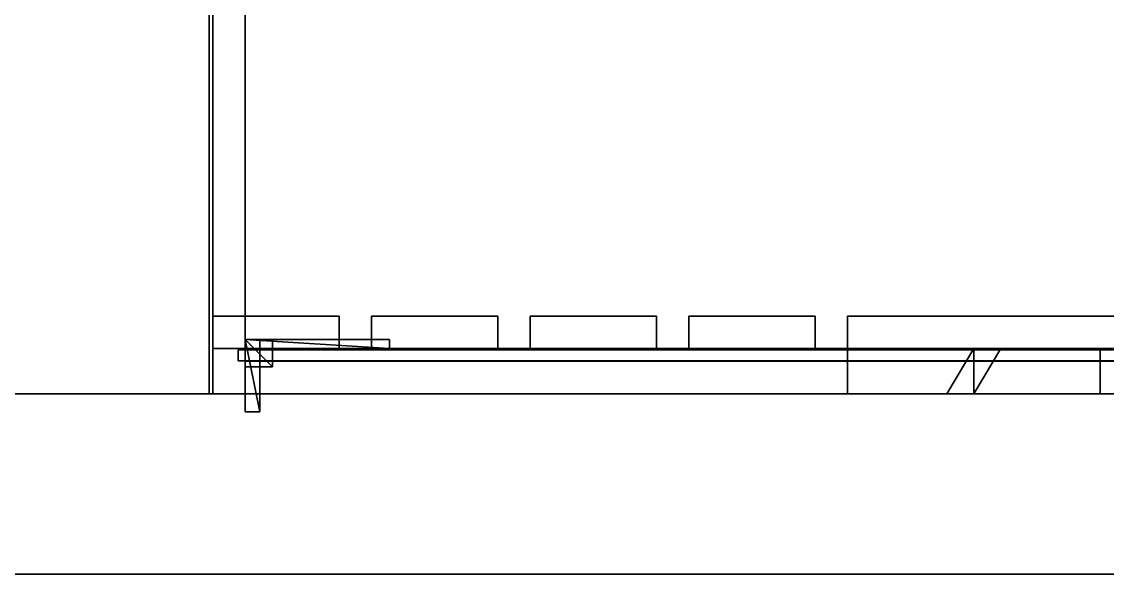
# Model space of a CAD drawing. Extents: x 0 to 10401, y -4898 to 0.
# Drawn here: x 4946 to 5548, y -4898 to -4592 of the extents above; entities that cross this region are included whole.
import ezdxf

# ---------------------------------------------------------------- set-up
doc = ezdxf.new("R2010")
doc.units = 0
for name, color, linetype in [('LAYER0', 7, 'CONTINUOUS'), ('LAYER45', 9, 'CONTINUOUS'), ('LAYER54', 2, 'CONTINUOUS'), ('LAYER55', 7, 'CONTINUOUS'), ('LAYER56', 253, 'CONTINUOUS'), ('LAYER57', 253, 'CONTINUOUS'), ('LAYER58', 253, 'CONTINUOUS'), ('LAYER59', 253, 'CONTINUOUS'), ('LAYER6', 7, 'CONTINUOUS'), ('LAYER60', 253, 'CONTINUOUS'), ('LAYER61', 253, 'CONTINUOUS'), ('LAYER70', 7, 'CONTINUOUS'), ('LAYER79', 7, 'CONTINUOUS'), ('LAYER80', 7, 'CONTINUOUS'), ('LAYER81', 45, 'CONTINUOUS'), ('LAYER82', 9, 'CONTINUOUS'), ('LAYER83', 45, 'CONTINUOUS'), ('LAYER84', 45, 'CONTINUOUS'), ('LAYER85', 45, 'CONTINUOUS'), ('LAYER86', 45, 'CONTINUOUS'), ('LAYER87', 45, 'CONTINUOUS'), ('LAYER88', 45, 'CONTINUOUS'), ('LAYER89', 45, 'CONTINUOUS'), ('LAYER90', 7, 'CONTINUOUS'), ('LAYER91', 45, 'CONTINUOUS'), ('LAYER92', 45, 'CONTINUOUS'), ('LAYER93', 45, 'CONTINUOUS'), ('LAYER94', 45, 'CONTINUOUS'), ('LAYER96', 7, 'CONTINUOUS'), ('LAYER97', 7, 'CONTINUOUS')]:
    doc.layers.add(name, color=color, linetype=linetype)

msp = doc.modelspace()

# ---------------------------------------------------------------- linework, layer by layer
at = {"layer": 'LAYER0', "invisible_edges": 1}
for points in [[(10401, 0, 67), (0, -4898, 67), (0, 0, 67), (10401, 0, 67)], [(10401, -4898, 72), (0, 0, 72), (0, -4898, 72), (10401, -4898, 72)], [(0, 0, 72), (10401, -4898, 72), (10401, 0, 72), (0, 0, 72)], [(0, -4898, 67), (10401, 0, 67), (10401, -4898, 67), (0, -4898, 67)], [(10401, -4898, 72), (0, -4898, 67), (10401, -4898, 67), (10401, -4898, 72)], [(0, -4898, 67), (10401, -4898, 72), (0, -4898, 72), (0, -4898, 67)]]:
    msp.add_3dface(points, dxfattribs=at)
at = {"layer": 'LAYER45', "invisible_edges": 1}
for points in [[(5070, -4798, 272), (5052, -4448, 272), (5070, -4448, 272), (5070, -4798, 272)], [(5052, -4448, 272), (5070, -4798, 272), (5052, -4798, 272), (5052, -4448, 272)], [(5052, -4798, 572), (5070, -4448, 572), (5052, -4448, 572), (5052, -4798, 572)], [(5070, -4448, 572), (5052, -4798, 572), (5070, -4798, 572), (5070, -4448, 572)], [(5052, -4448, 272), (5052, -4798, 572), (5052, -4448, 572), (5052, -4448, 272)], [(5052, -4798, 572), (5052, -4448, 272), (5052, -4798, 272), (5052, -4798, 572)], [(5070, -4798, 272), (5070, -4448, 572), (5070, -4798, 572), (5070, -4798, 272)], [(5070, -4448, 572), (5070, -4798, 272), (5070, -4448, 272), (5070, -4448, 572)], [(5052, -4798, 572), (5070, -4798, 272), (5070, -4798, 572), (5052, -4798, 572)], [(5070, -4798, 272), (5052, -4798, 572), (5052, -4798, 272), (5070, -4798, 272)]]:
    msp.add_3dface(points, dxfattribs=at)
at = {"layer": 'LAYER54'}
for points in [[(5070, -4768, 542.5), (5150, -4773, 542.5), (5150, -4768, 542.5), (5070, -4768, 542.5)], [(5070, -4773, 542.5), (5150, -4773, 542.5), (5070, -4768, 542.5), (5070, -4773, 542.5)], [(5070, -4768, 519.5), (5070, -4773, 542.5), (5070, -4768, 542.5), (5070, -4768, 519.5)], [(5070, -4773, 519.5), (5070, -4773, 542.5), (5070, -4768, 519.5), (5070, -4773, 519.5)], [(5150, -4768, 519.5), (5070, -4768, 542.5), (5150, -4768, 542.5), (5150, -4768, 519.5)], [(5070, -4768, 519.5), (5070, -4768, 542.5), (5150, -4768, 519.5), (5070, -4768, 519.5)], [(5150, -4773, 519.5), (5070, -4768, 519.5), (5150, -4768, 519.5), (5150, -4773, 519.5)], [(5070, -4773, 519.5), (5070, -4768, 519.5), (5150, -4773, 519.5), (5070, -4773, 519.5)], [(5150, -4773, 542.5), (5070, -4773, 519.5), (5150, -4773, 519.5), (5150, -4773, 542.5)], [(5070, -4773, 542.5), (5070, -4773, 519.5), (5150, -4773, 542.5), (5070, -4773, 542.5)], [(5150, -4768, 542.5), (5150, -4773, 519.5), (5150, -4768, 519.5), (5150, -4768, 542.5)], [(5150, -4773, 542.5), (5150, -4773, 519.5), (5150, -4768, 542.5), (5150, -4773, 542.5)]]:
    msp.add_3dface(points, dxfattribs=at)
at = {"layer": 'LAYER55', "invisible_edges": 1}
for points in [[(5070, -4768, 542.5), (5150, -4768, 519.5), (5070, -4768, 519.5), (5070, -4768, 542.5)], [(5150, -4768, 519.5), (5070, -4768, 542.5), (5150, -4768, 542.5), (5150, -4768, 519.5)], [(5070, -4768, 542.5), (5150, -4773, 542.5), (5150, -4768, 542.5), (5070, -4768, 542.5)], [(5150, -4773, 542.5), (5070, -4768, 542.5), (5070, -4773, 542.5), (5150, -4773, 542.5)], [(5070, -4773, 519.5), (5150, -4768, 519.5), (5150, -4773, 519.5), (5070, -4773, 519.5)], [(5150, -4768, 519.5), (5070, -4773, 519.5), (5070, -4768, 519.5), (5150, -4768, 519.5)], [(5070, -4773, 519.5), (5070, -4768, 542.5), (5070, -4768, 519.5), (5070, -4773, 519.5)], [(5070, -4768, 542.5), (5070, -4773, 519.5), (5070, -4773, 542.5), (5070, -4768, 542.5)], [(5150, -4773, 542.5), (5070, -4773, 519.5), (5150, -4773, 519.5), (5150, -4773, 542.5)], [(5070, -4773, 519.5), (5150, -4773, 542.5), (5070, -4773, 542.5), (5070, -4773, 519.5)], [(5150, -4773, 542.5), (5150, -4768, 519.5), (5150, -4768, 542.5), (5150, -4773, 542.5)], [(5150, -4768, 519.5), (5150, -4773, 542.5), (5150, -4773, 519.5), (5150, -4768, 519.5)]]:
    msp.add_3dface(points, dxfattribs=at)
at = {"layer": 'LAYER56'}
for points in [[(5070, -4768, 542.5), (5085, -4783, 542.5), (5085, -4768, 542.5), (5070, -4768, 542.5)], [(5070, -4783, 542.5), (5085, -4783, 542.5), (5070, -4768, 542.5), (5070, -4783, 542.5)], [(5070, -4768, 527.5), (5070, -4783, 542.5), (5070, -4768, 542.5), (5070, -4768, 527.5)], [(5070, -4783, 527.5), (5070, -4783, 542.5), (5070, -4768, 527.5), (5070, -4783, 527.5)], [(5085, -4768, 527.5), (5070, -4768, 542.5), (5085, -4768, 542.5), (5085, -4768, 527.5)], [(5070, -4768, 527.5), (5070, -4768, 542.5), (5085, -4768, 527.5), (5070, -4768, 527.5)], [(5085, -4783, 527.5), (5070, -4768, 527.5), (5085, -4768, 527.5), (5085, -4783, 527.5)], [(5070, -4783, 527.5), (5070, -4768, 527.5), (5085, -4783, 527.5), (5070, -4783, 527.5)], [(5085, -4768, 542.5), (5085, -4783, 527.5), (5085, -4768, 527.5), (5085, -4768, 542.5)], [(5085, -4783, 542.5), (5085, -4783, 527.5), (5085, -4768, 542.5), (5085, -4783, 542.5)], [(5085, -4783, 542.5), (5070, -4783, 527.5), (5085, -4783, 527.5), (5085, -4783, 542.5)], [(5070, -4783, 542.5), (5070, -4783, 527.5), (5085, -4783, 542.5), (5070, -4783, 542.5)]]:
    msp.add_3dface(points, dxfattribs=at)
at = {"layer": 'LAYER57'}
for points in [[(5070, -4768, 542.5), (5085, -4783, 542.5), (5085, -4768, 542.5), (5070, -4768, 542.5)], [(5070, -4783, 542.5), (5085, -4783, 542.5), (5070, -4768, 542.5), (5070, -4783, 542.5)], [(5070, -4768, 527.5), (5070, -4783, 542.5), (5070, -4768, 542.5), (5070, -4768, 527.5)], [(5070, -4783, 527.5), (5070, -4783, 542.5), (5070, -4768, 527.5), (5070, -4783, 527.5)], [(5085, -4768, 527.5), (5070, -4768, 542.5), (5085, -4768, 542.5), (5085, -4768, 527.5)], [(5070, -4768, 527.5), (5070, -4768, 542.5), (5085, -4768, 527.5), (5070, -4768, 527.5)], [(5085, -4783, 527.5), (5070, -4768, 527.5), (5085, -4768, 527.5), (5085, -4783, 527.5)], [(5070, -4783, 527.5), (5070, -4768, 527.5), (5085, -4783, 527.5), (5070, -4783, 527.5)], [(5085, -4768, 542.5), (5085, -4783, 527.5), (5085, -4768, 527.5), (5085, -4768, 542.5)], [(5085, -4783, 542.5), (5085, -4783, 527.5), (5085, -4768, 542.5), (5085, -4783, 542.5)], [(5085, -4783, 542.5), (5070, -4783, 527.5), (5085, -4783, 527.5), (5085, -4783, 542.5)], [(5070, -4783, 542.5), (5070, -4783, 527.5), (5085, -4783, 542.5), (5070, -4783, 542.5)]]:
    msp.add_3dface(points, dxfattribs=at)
at = {"layer": 'LAYER58'}
for points in [[(5070, -4768, 542.5), (5085, -4783, 542.5), (5085, -4768, 542.5), (5070, -4768, 542.5)], [(5070, -4783, 542.5), (5085, -4783, 542.5), (5070, -4768, 542.5), (5070, -4783, 542.5)], [(5070, -4768, 527.5), (5070, -4783, 542.5), (5070, -4768, 542.5), (5070, -4768, 527.5)], [(5070, -4783, 527.5), (5070, -4783, 542.5), (5070, -4768, 527.5), (5070, -4783, 527.5)], [(5085, -4768, 527.5), (5070, -4768, 542.5), (5085, -4768, 542.5), (5085, -4768, 527.5)], [(5070, -4768, 527.5), (5070, -4768, 542.5), (5085, -4768, 527.5), (5070, -4768, 527.5)], [(5085, -4783, 527.5), (5070, -4768, 527.5), (5085, -4768, 527.5), (5085, -4783, 527.5)], [(5070, -4783, 527.5), (5070, -4768, 527.5), (5085, -4783, 527.5), (5070, -4783, 527.5)], [(5085, -4768, 542.5), (5085, -4783, 527.5), (5085, -4768, 527.5), (5085, -4768, 542.5)], [(5085, -4783, 542.5), (5085, -4783, 527.5), (5085, -4768, 542.5), (5085, -4783, 542.5)], [(5085, -4783, 542.5), (5070, -4783, 527.5), (5085, -4783, 527.5), (5085, -4783, 542.5)], [(5070, -4783, 542.5), (5070, -4783, 527.5), (5085, -4783, 542.5), (5070, -4783, 542.5)]]:
    msp.add_3dface(points, dxfattribs=at)
at = {"layer": 'LAYER59'}
for points in [[(5070, -4768, 542.5), (5085, -4783, 542.5), (5085, -4768, 542.5), (5070, -4768, 542.5)], [(5070, -4783, 542.5), (5085, -4783, 542.5), (5070, -4768, 542.5), (5070, -4783, 542.5)], [(5070, -4768, 527.5), (5070, -4783, 542.5), (5070, -4768, 542.5), (5070, -4768, 527.5)], [(5070, -4783, 527.5), (5070, -4783, 542.5), (5070, -4768, 527.5), (5070, -4783, 527.5)], [(5085, -4768, 527.5), (5070, -4768, 542.5), (5085, -4768, 542.5), (5085, -4768, 527.5)], [(5070, -4768, 527.5), (5070, -4768, 542.5), (5085, -4768, 527.5), (5070, -4768, 527.5)], [(5085, -4783, 527.5), (5070, -4768, 527.5), (5085, -4768, 527.5), (5085, -4783, 527.5)], [(5070, -4783, 527.5), (5070, -4768, 527.5), (5085, -4783, 527.5), (5070, -4783, 527.5)], [(5085, -4768, 542.5), (5085, -4783, 527.5), (5085, -4768, 527.5), (5085, -4768, 542.5)], [(5085, -4783, 542.5), (5085, -4783, 527.5), (5085, -4768, 542.5), (5085, -4783, 542.5)], [(5085, -4783, 542.5), (5070, -4783, 527.5), (5085, -4783, 527.5), (5085, -4783, 542.5)], [(5070, -4783, 542.5), (5070, -4783, 527.5), (5085, -4783, 542.5), (5070, -4783, 542.5)]]:
    msp.add_3dface(points, dxfattribs=at)
at = {"layer": 'LAYER6', "invisible_edges": 1}
for points in [[(100, -4798, 72), (10401, -4898, 72), (0, -4898, 72), (100, -4798, 72)], [(10401, -4898, 72), (100, -4798, 72), (10301, -4798, 72), (10401, -4898, 72)], [(100, -4798, 2659), (10301, -4798, 72), (100, -4798, 72), (100, -4798, 2659)], [(10301, -4798, 72), (100, -4798, 2659), (10301, -4798, 2659), (10301, -4798, 72)], [(10401, -4898, 2659), (0, -4898, 72), (10401, -4898, 72), (10401, -4898, 2659)], [(0, -4898, 72), (10401, -4898, 2659), (0, -4898, 2659), (0, -4898, 72)]]:
    msp.add_3dface(points, dxfattribs=at)
at = {"layer": 'LAYER60'}
for points in [[(5070, -4768, 542.5), (5078, -4808, 542.5), (5078, -4768, 542.5), (5070, -4768, 542.5)], [(5070, -4808, 542.5), (5078, -4808, 542.5), (5070, -4768, 542.5), (5070, -4808, 542.5)], [(5070, -4768, 534.5), (5070, -4808, 542.5), (5070, -4768, 542.5), (5070, -4768, 534.5)], [(5070, -4808, 534.5), (5070, -4808, 542.5), (5070, -4768, 534.5), (5070, -4808, 534.5)], [(5078, -4768, 534.5), (5070, -4768, 542.5), (5078, -4768, 542.5), (5078, -4768, 534.5)], [(5070, -4768, 534.5), (5070, -4768, 542.5), (5078, -4768, 534.5), (5070, -4768, 534.5)], [(5078, -4808, 534.5), (5070, -4768, 534.5), (5078, -4768, 534.5), (5078, -4808, 534.5)], [(5070, -4808, 534.5), (5070, -4768, 534.5), (5078, -4808, 534.5), (5070, -4808, 534.5)], [(5078, -4768, 542.5), (5078, -4808, 534.5), (5078, -4768, 534.5), (5078, -4768, 542.5)], [(5078, -4808, 542.5), (5078, -4808, 534.5), (5078, -4768, 542.5), (5078, -4808, 542.5)], [(5078, -4808, 542.5), (5070, -4808, 534.5), (5078, -4808, 534.5), (5078, -4808, 542.5)], [(5070, -4808, 542.5), (5070, -4808, 534.5), (5078, -4808, 542.5), (5070, -4808, 542.5)]]:
    msp.add_3dface(points, dxfattribs=at)
at = {"layer": 'LAYER61'}
for points in [[(5070, -4768, 542.5), (5150, -4773, 542.5), (5150, -4768, 542.5), (5070, -4768, 542.5)], [(5070, -4773, 542.5), (5150, -4773, 542.5), (5070, -4768, 542.5), (5070, -4773, 542.5)], [(5070, -4768, 526.5), (5070, -4773, 542.5), (5070, -4768, 542.5), (5070, -4768, 526.5)], [(5070, -4773, 526.5), (5070, -4773, 542.5), (5070, -4768, 526.5), (5070, -4773, 526.5)], [(5150, -4768, 526.5), (5070, -4768, 542.5), (5150, -4768, 542.5), (5150, -4768, 526.5)], [(5070, -4768, 526.5), (5070, -4768, 542.5), (5150, -4768, 526.5), (5070, -4768, 526.5)], [(5150, -4773, 526.5), (5070, -4768, 526.5), (5150, -4768, 526.5), (5150, -4773, 526.5)], [(5070, -4773, 526.5), (5070, -4768, 526.5), (5150, -4773, 526.5), (5070, -4773, 526.5)], [(5150, -4773, 542.5), (5070, -4773, 526.5), (5150, -4773, 526.5), (5150, -4773, 542.5)], [(5070, -4773, 542.5), (5070, -4773, 526.5), (5150, -4773, 542.5), (5070, -4773, 542.5)], [(5150, -4768, 542.5), (5150, -4773, 526.5), (5150, -4768, 526.5), (5150, -4768, 542.5)], [(5150, -4773, 542.5), (5150, -4773, 526.5), (5150, -4768, 542.5), (5150, -4773, 542.5)]]:
    msp.add_3dface(points, dxfattribs=at)
at = {"layer": 'LAYER70', "invisible_edges": 1}
for points in [[(5070, -4798, 273), (6034, -4448, 273), (6034, -4798, 273), (5070, -4798, 273)], [(6034, -4448, 273), (5070, -4798, 273), (5070, -4448, 273), (6034, -4448, 273)], [(5070, -4798, 273), (5070, -4448, 291), (5070, -4448, 273), (5070, -4798, 273)], [(5070, -4448, 291), (5070, -4798, 273), (5070, -4798, 291), (5070, -4448, 291)], [(5070, -4448, 291), (6034, -4798, 291), (6034, -4448, 291), (5070, -4448, 291)], [(6034, -4798, 291), (5070, -4448, 291), (5070, -4798, 291), (6034, -4798, 291)], [(6034, -4798, 291), (5070, -4798, 273), (6034, -4798, 273), (6034, -4798, 291)], [(5070, -4798, 273), (6034, -4798, 291), (5070, -4798, 291), (5070, -4798, 273)]]:
    msp.add_3dface(points, dxfattribs=at)
at = {"layer": 'LAYER79', "invisible_edges": 1}
for points in [[(5066, -4773.7, 287), (6038, -4773.7, 571.5), (6038, -4773.7, 287), (5066, -4773.7, 287)], [(6038, -4773.7, 571.5), (5066, -4773.7, 287), (5066, -4773.7, 571.5), (6038, -4773.7, 571.5)], [(5066, -4779.7, 571.5), (6038, -4773.7, 571.5), (5066, -4773.7, 571.5), (5066, -4779.7, 571.5)], [(6038, -4773.7, 571.5), (5066, -4779.7, 571.5), (6038, -4779.7, 571.5), (6038, -4773.7, 571.5)], [(5066, -4773.7, 287), (5066, -4779.7, 571.5), (5066, -4773.7, 571.5), (5066, -4773.7, 287)], [(5066, -4779.7, 571.5), (5066, -4773.7, 287), (5066, -4779.7, 287), (5066, -4779.7, 571.5)], [(6038, -4779.7, 287), (5066, -4773.7, 287), (6038, -4773.7, 287), (6038, -4779.7, 287)], [(5066, -4773.7, 287), (6038, -4779.7, 287), (5066, -4779.7, 287), (5066, -4773.7, 287)], [(5066, -4779.7, 571.5), (6038, -4779.7, 287), (6038, -4779.7, 571.5), (5066, -4779.7, 571.5)], [(6038, -4779.7, 287), (5066, -4779.7, 571.5), (5066, -4779.7, 287), (6038, -4779.7, 287)]]:
    msp.add_3dface(points, dxfattribs=at)
at = {"layer": 'LAYER80', "invisible_edges": 1}
for points in [[(5070, -4780, 452), (6034, -4798, 452), (5070, -4798, 452), (5070, -4780, 452)], [(6034, -4798, 452), (5070, -4780, 452), (6034, -4780, 452), (6034, -4798, 452)], [(5070, -4798, 572), (5070, -4780, 452), (5070, -4798, 452), (5070, -4798, 572)], [(5070, -4780, 452), (5070, -4798, 572), (5070, -4780, 572), (5070, -4780, 452)], [(6034, -4780, 572), (5070, -4798, 572), (6034, -4798, 572), (6034, -4780, 572)], [(5070, -4798, 572), (6034, -4780, 572), (5070, -4780, 572), (5070, -4798, 572)], [(5070, -4780, 452), (6034, -4780, 572), (6034, -4780, 452), (5070, -4780, 452)], [(6034, -4780, 572), (5070, -4780, 452), (5070, -4780, 572), (6034, -4780, 572)], [(5070, -4798, 572), (6034, -4798, 452), (6034, -4798, 572), (5070, -4798, 572)], [(6034, -4798, 452), (5070, -4798, 572), (5070, -4798, 452), (6034, -4798, 452)]]:
    msp.add_3dface(points, dxfattribs=at)
at = {"layer": 'LAYER81', "invisible_edges": 1}
for points in [[(5122, -4755, 590), (5052, -4773, 590), (5052, -4755, 590), (5122, -4755, 590)], [(5052, -4773, 590), (5122, -4755, 590), (5122, -4773, 590), (5052, -4773, 590)], [(5052, -4755, 2700), (5052, -4773, 590), (5052, -4773, 2700), (5052, -4755, 2700)], [(5052, -4773, 590), (5052, -4755, 2700), (5052, -4755, 590), (5052, -4773, 590)], [(5122, -4773, 2700), (5052, -4755, 2700), (5052, -4773, 2700), (5122, -4773, 2700)], [(5052, -4755, 2700), (5122, -4773, 2700), (5122, -4755, 2700), (5052, -4755, 2700)], [(5052, -4755, 2700), (5122, -4755, 590), (5052, -4755, 590), (5052, -4755, 2700)], [(5122, -4755, 590), (5052, -4755, 2700), (5122, -4755, 2700), (5122, -4755, 590)], [(5122, -4755, 590), (5122, -4773, 2700), (5122, -4773, 590), (5122, -4755, 590)], [(5122, -4773, 2700), (5122, -4755, 590), (5122, -4755, 2700), (5122, -4773, 2700)], [(5122, -4773, 2700), (5052, -4773, 590), (5122, -4773, 590), (5122, -4773, 2700)], [(5052, -4773, 590), (5122, -4773, 2700), (5052, -4773, 2700), (5052, -4773, 590)]]:
    msp.add_3dface(points, dxfattribs=at)
at = {"layer": 'LAYER82', "invisible_edges": 1}
for points in [[(5050, -4798, 572), (7052, -4448, 572), (7052, -4798, 572), (5050, -4798, 572)], [(7052, -4448, 572), (5050, -4798, 572), (5050, -4448, 572), (7052, -4448, 572)], [(5050, -4798, 572), (5050, -4448, 590), (5050, -4448, 572), (5050, -4798, 572)], [(5050, -4448, 590), (5050, -4798, 572), (5050, -4798, 590), (5050, -4448, 590)], [(5050, -4448, 590), (7052, -4798, 590), (7052, -4448, 590), (5050, -4448, 590)], [(7052, -4798, 590), (5050, -4448, 590), (5050, -4798, 590), (7052, -4798, 590)], [(7052, -4798, 590), (5050, -4798, 572), (7052, -4798, 572), (7052, -4798, 590)], [(5050, -4798, 572), (7052, -4798, 590), (5050, -4798, 590), (5050, -4798, 572)]]:
    msp.add_3dface(points, dxfattribs=at)
at = {"layer": 'LAYER83', "invisible_edges": 1}
for points in [[(7054, -4755, 590), (5404, -4773, 590), (5404, -4755, 590), (7054, -4755, 590)], [(5404, -4773, 590), (7054, -4755, 590), (7054, -4773, 590), (5404, -4773, 590)], [(5404, -4755, 2700), (5404, -4773, 590), (5404, -4773, 2700), (5404, -4755, 2700)], [(5404, -4773, 590), (5404, -4755, 2700), (5404, -4755, 590), (5404, -4773, 590)], [(7054, -4773, 2700), (5404, -4755, 2700), (5404, -4773, 2700), (7054, -4773, 2700)], [(5404, -4755, 2700), (7054, -4773, 2700), (7054, -4755, 2700), (5404, -4755, 2700)], [(5404, -4755, 2700), (7054, -4755, 590), (5404, -4755, 590), (5404, -4755, 2700)], [(7054, -4755, 590), (5404, -4755, 2700), (7054, -4755, 2700), (7054, -4755, 590)], [(7054, -4773, 2700), (5404, -4773, 590), (7054, -4773, 590), (7054, -4773, 2700)], [(5404, -4773, 590), (7054, -4773, 2700), (5404, -4773, 2700), (5404, -4773, 590)]]:
    msp.add_3dface(points, dxfattribs=at)
at = {"layer": 'LAYER84', "invisible_edges": 1}
for points in [[(7054, -4755, 72), (5404, -4773, 72), (5404, -4755, 72), (7054, -4755, 72)], [(5404, -4773, 72), (7054, -4755, 72), (7054, -4773, 72), (5404, -4773, 72)], [(5404, -4755, 272), (5404, -4773, 72), (5404, -4773, 272), (5404, -4755, 272)], [(5404, -4773, 72), (5404, -4755, 272), (5404, -4755, 72), (5404, -4773, 72)], [(7054, -4773, 272), (5404, -4755, 272), (5404, -4773, 272), (7054, -4773, 272)], [(5404, -4755, 272), (7054, -4773, 272), (7054, -4755, 272), (5404, -4755, 272)], [(5404, -4755, 272), (7054, -4755, 72), (5404, -4755, 72), (5404, -4755, 272)], [(7054, -4755, 72), (5404, -4755, 272), (7054, -4755, 272), (7054, -4755, 72)], [(7054, -4773, 272), (5404, -4773, 72), (7054, -4773, 72), (7054, -4773, 272)], [(5404, -4773, 72), (7054, -4773, 272), (5404, -4773, 272), (5404, -4773, 72)]]:
    msp.add_3dface(points, dxfattribs=at)
at = {"layer": 'LAYER85', "invisible_edges": 1}
for points in [[(5404, -4773, 72), (5052, -4798, 72), (5052, -4773, 72), (5404, -4773, 72)], [(5052, -4798, 72), (5404, -4773, 72), (5404, -4798, 72), (5052, -4798, 72)], [(5052, -4773, 272), (5052, -4798, 72), (5052, -4798, 272), (5052, -4773, 272)], [(5052, -4798, 72), (5052, -4773, 272), (5052, -4773, 72), (5052, -4798, 72)], [(5404, -4798, 272), (5052, -4773, 272), (5052, -4798, 272), (5404, -4798, 272)], [(5052, -4773, 272), (5404, -4798, 272), (5404, -4773, 272), (5052, -4773, 272)], [(5052, -4773, 272), (5404, -4773, 72), (5052, -4773, 72), (5052, -4773, 272)], [(5404, -4773, 72), (5052, -4773, 272), (5404, -4773, 272), (5404, -4773, 72)], [(5404, -4773, 72), (5404, -4798, 272), (5404, -4798, 72), (5404, -4773, 72)], [(5404, -4798, 272), (5404, -4773, 72), (5404, -4773, 272), (5404, -4798, 272)], [(5404, -4798, 272), (5052, -4798, 72), (5404, -4798, 72), (5404, -4798, 272)], [(5052, -4798, 72), (5404, -4798, 272), (5052, -4798, 272), (5052, -4798, 72)]]:
    msp.add_3dface(points, dxfattribs=at)
at = {"layer": 'LAYER86', "invisible_edges": 1}
for points in [[(5210, -4755, 72), (5140, -4773, 72), (5140, -4755, 72), (5210, -4755, 72)], [(5140, -4773, 72), (5210, -4755, 72), (5210, -4773, 72), (5140, -4773, 72)], [(5140, -4755, 272), (5140, -4773, 72), (5140, -4773, 272), (5140, -4755, 272)], [(5140, -4773, 72), (5140, -4755, 272), (5140, -4755, 72), (5140, -4773, 72)], [(5210, -4773, 272), (5140, -4755, 272), (5140, -4773, 272), (5210, -4773, 272)], [(5140, -4755, 272), (5210, -4773, 272), (5210, -4755, 272), (5140, -4755, 272)], [(5140, -4755, 272), (5210, -4755, 72), (5140, -4755, 72), (5140, -4755, 272)], [(5210, -4755, 72), (5140, -4755, 272), (5210, -4755, 272), (5210, -4755, 72)], [(5210, -4755, 72), (5210, -4773, 272), (5210, -4773, 72), (5210, -4755, 72)], [(5210, -4773, 272), (5210, -4755, 72), (5210, -4755, 272), (5210, -4773, 272)], [(5210, -4773, 272), (5140, -4773, 72), (5210, -4773, 72), (5210, -4773, 272)], [(5140, -4773, 72), (5210, -4773, 272), (5140, -4773, 272), (5140, -4773, 72)]]:
    msp.add_3dface(points, dxfattribs=at)
at = {"layer": 'LAYER87', "invisible_edges": 1}
for points in [[(5298, -4755, 72), (5228, -4773, 72), (5228, -4755, 72), (5298, -4755, 72)], [(5228, -4773, 72), (5298, -4755, 72), (5298, -4773, 72), (5228, -4773, 72)], [(5228, -4755, 272), (5228, -4773, 72), (5228, -4773, 272), (5228, -4755, 272)], [(5228, -4773, 72), (5228, -4755, 272), (5228, -4755, 72), (5228, -4773, 72)], [(5298, -4773, 272), (5228, -4755, 272), (5228, -4773, 272), (5298, -4773, 272)], [(5228, -4755, 272), (5298, -4773, 272), (5298, -4755, 272), (5228, -4755, 272)], [(5228, -4755, 272), (5298, -4755, 72), (5228, -4755, 72), (5228, -4755, 272)], [(5298, -4755, 72), (5228, -4755, 272), (5298, -4755, 272), (5298, -4755, 72)], [(5298, -4755, 72), (5298, -4773, 272), (5298, -4773, 72), (5298, -4755, 72)], [(5298, -4773, 272), (5298, -4755, 72), (5298, -4755, 272), (5298, -4773, 272)], [(5298, -4773, 272), (5228, -4773, 72), (5298, -4773, 72), (5298, -4773, 272)], [(5228, -4773, 72), (5298, -4773, 272), (5228, -4773, 272), (5228, -4773, 72)]]:
    msp.add_3dface(points, dxfattribs=at)
at = {"layer": 'LAYER88', "invisible_edges": 1}
for points in [[(5386, -4755, 72), (5316, -4773, 72), (5316, -4755, 72), (5386, -4755, 72)], [(5316, -4773, 72), (5386, -4755, 72), (5386, -4773, 72), (5316, -4773, 72)], [(5316, -4755, 272), (5316, -4773, 72), (5316, -4773, 272), (5316, -4755, 272)], [(5316, -4773, 72), (5316, -4755, 272), (5316, -4755, 72), (5316, -4773, 72)], [(5386, -4773, 272), (5316, -4755, 272), (5316, -4773, 272), (5386, -4773, 272)], [(5316, -4755, 272), (5386, -4773, 272), (5386, -4755, 272), (5316, -4755, 272)], [(5316, -4755, 272), (5386, -4755, 72), (5316, -4755, 72), (5316, -4755, 272)], [(5386, -4755, 72), (5316, -4755, 272), (5386, -4755, 272), (5386, -4755, 72)], [(5386, -4755, 72), (5386, -4773, 272), (5386, -4773, 72), (5386, -4755, 72)], [(5386, -4773, 272), (5386, -4755, 72), (5386, -4755, 272), (5386, -4773, 272)], [(5386, -4773, 272), (5316, -4773, 72), (5386, -4773, 72), (5386, -4773, 272)], [(5316, -4773, 72), (5386, -4773, 272), (5316, -4773, 272), (5316, -4773, 72)]]:
    msp.add_3dface(points, dxfattribs=at)
at = {"layer": 'LAYER89', "invisible_edges": 1}
for points in [[(5122, -4755, 72), (5052, -4773, 72), (5052, -4755, 72), (5122, -4755, 72)], [(5052, -4773, 72), (5122, -4755, 72), (5122, -4773, 72), (5052, -4773, 72)], [(5052, -4755, 272), (5052, -4773, 72), (5052, -4773, 272), (5052, -4755, 272)], [(5052, -4773, 72), (5052, -4755, 272), (5052, -4755, 72), (5052, -4773, 72)], [(5122, -4773, 272), (5052, -4755, 272), (5052, -4773, 272), (5122, -4773, 272)], [(5052, -4755, 272), (5122, -4773, 272), (5122, -4755, 272), (5052, -4755, 272)], [(5052, -4755, 272), (5122, -4755, 72), (5052, -4755, 72), (5052, -4755, 272)], [(5122, -4755, 72), (5052, -4755, 272), (5122, -4755, 272), (5122, -4755, 72)], [(5122, -4755, 72), (5122, -4773, 272), (5122, -4773, 72), (5122, -4755, 72)], [(5122, -4773, 272), (5122, -4755, 72), (5122, -4755, 272), (5122, -4773, 272)], [(5122, -4773, 272), (5052, -4773, 72), (5122, -4773, 72), (5122, -4773, 272)], [(5052, -4773, 72), (5122, -4773, 272), (5052, -4773, 272), (5052, -4773, 72)]]:
    msp.add_3dface(points, dxfattribs=at)
at = {"layer": 'LAYER90', "invisible_edges": 1}
for points in [[(5404, -4773, 72), (5404, -4798, 272), (5404, -4773, 272), (5404, -4773, 72)], [(5404, -4798, 272), (5404, -4773, 72), (5404, -4798, 72), (5404, -4798, 272)], [(5474, -4773, 272), (5404, -4798, 272), (5474, -4798, 272), (5474, -4773, 272)], [(5404, -4798, 272), (5474, -4773, 272), (5404, -4773, 272), (5404, -4798, 272)], [(5404, -4773, 72), (5474, -4798, 72), (5404, -4798, 72), (5404, -4773, 72)], [(5474, -4798, 72), (5404, -4773, 72), (5474, -4773, 72), (5474, -4798, 72)], [(5474, -4773, 272), (5404, -4773, 72), (5404, -4773, 272), (5474, -4773, 272)], [(5404, -4773, 72), (5474, -4773, 272), (5474, -4773, 72), (5404, -4773, 72)], [(5474, -4798, 72), (5474, -4773, 272), (5474, -4798, 272), (5474, -4798, 72)], [(5474, -4773, 272), (5474, -4798, 72), (5474, -4773, 72), (5474, -4773, 272)], [(5474, -4798, 72), (5404, -4798, 272), (5404, -4798, 72), (5474, -4798, 72)], [(5404, -4798, 272), (5474, -4798, 72), (5474, -4798, 272), (5404, -4798, 272)]]:
    msp.add_3dface(points, dxfattribs=at)
at = {"layer": 'LAYER91', "invisible_edges": 1}
for points in [[(5404, -4773, 590), (5052, -4798, 590), (5052, -4773, 590), (5404, -4773, 590)], [(5052, -4798, 590), (5404, -4773, 590), (5404, -4798, 590), (5052, -4798, 590)], [(5052, -4773, 2700), (5052, -4798, 590), (5052, -4798, 2700), (5052, -4773, 2700)], [(5052, -4798, 590), (5052, -4773, 2700), (5052, -4773, 590), (5052, -4798, 590)], [(5404, -4798, 2700), (5052, -4773, 2700), (5052, -4798, 2700), (5404, -4798, 2700)], [(5052, -4773, 2700), (5404, -4798, 2700), (5404, -4773, 2700), (5052, -4773, 2700)], [(5052, -4773, 2700), (5404, -4773, 590), (5052, -4773, 590), (5052, -4773, 2700)], [(5404, -4773, 590), (5052, -4773, 2700), (5404, -4773, 2700), (5404, -4773, 590)], [(5404, -4773, 590), (5404, -4798, 2700), (5404, -4798, 590), (5404, -4773, 590)], [(5404, -4798, 2700), (5404, -4773, 590), (5404, -4773, 2700), (5404, -4798, 2700)], [(5404, -4798, 2700), (5052, -4798, 590), (5404, -4798, 590), (5404, -4798, 2700)], [(5052, -4798, 590), (5404, -4798, 2700), (5052, -4798, 2700), (5052, -4798, 590)]]:
    msp.add_3dface(points, dxfattribs=at)
at = {"layer": 'LAYER92', "invisible_edges": 1}
for points in [[(5210, -4755, 590), (5140, -4773, 590), (5140, -4755, 590), (5210, -4755, 590)], [(5140, -4773, 590), (5210, -4755, 590), (5210, -4773, 590), (5140, -4773, 590)], [(5140, -4755, 2700), (5140, -4773, 590), (5140, -4773, 2700), (5140, -4755, 2700)], [(5140, -4773, 590), (5140, -4755, 2700), (5140, -4755, 590), (5140, -4773, 590)], [(5210, -4773, 2700), (5140, -4755, 2700), (5140, -4773, 2700), (5210, -4773, 2700)], [(5140, -4755, 2700), (5210, -4773, 2700), (5210, -4755, 2700), (5140, -4755, 2700)], [(5140, -4755, 2700), (5210, -4755, 590), (5140, -4755, 590), (5140, -4755, 2700)], [(5210, -4755, 590), (5140, -4755, 2700), (5210, -4755, 2700), (5210, -4755, 590)], [(5210, -4755, 590), (5210, -4773, 2700), (5210, -4773, 590), (5210, -4755, 590)], [(5210, -4773, 2700), (5210, -4755, 590), (5210, -4755, 2700), (5210, -4773, 2700)], [(5210, -4773, 2700), (5140, -4773, 590), (5210, -4773, 590), (5210, -4773, 2700)], [(5140, -4773, 590), (5210, -4773, 2700), (5140, -4773, 2700), (5140, -4773, 590)]]:
    msp.add_3dface(points, dxfattribs=at)
at = {"layer": 'LAYER93', "invisible_edges": 1}
for points in [[(5298, -4755, 590), (5228, -4773, 590), (5228, -4755, 590), (5298, -4755, 590)], [(5228, -4773, 590), (5298, -4755, 590), (5298, -4773, 590), (5228, -4773, 590)], [(5228, -4755, 2700), (5228, -4773, 590), (5228, -4773, 2700), (5228, -4755, 2700)], [(5228, -4773, 590), (5228, -4755, 2700), (5228, -4755, 590), (5228, -4773, 590)], [(5298, -4773, 2700), (5228, -4755, 2700), (5228, -4773, 2700), (5298, -4773, 2700)], [(5228, -4755, 2700), (5298, -4773, 2700), (5298, -4755, 2700), (5228, -4755, 2700)], [(5228, -4755, 2700), (5298, -4755, 590), (5228, -4755, 590), (5228, -4755, 2700)], [(5298, -4755, 590), (5228, -4755, 2700), (5298, -4755, 2700), (5298, -4755, 590)], [(5298, -4755, 590), (5298, -4773, 2700), (5298, -4773, 590), (5298, -4755, 590)], [(5298, -4773, 2700), (5298, -4755, 590), (5298, -4755, 2700), (5298, -4773, 2700)], [(5298, -4773, 2700), (5228, -4773, 590), (5298, -4773, 590), (5298, -4773, 2700)], [(5228, -4773, 590), (5298, -4773, 2700), (5228, -4773, 2700), (5228, -4773, 590)]]:
    msp.add_3dface(points, dxfattribs=at)
at = {"layer": 'LAYER94', "invisible_edges": 1}
for points in [[(5386, -4755, 590), (5316, -4773, 590), (5316, -4755, 590), (5386, -4755, 590)], [(5316, -4773, 590), (5386, -4755, 590), (5386, -4773, 590), (5316, -4773, 590)], [(5316, -4755, 2700), (5316, -4773, 590), (5316, -4773, 2700), (5316, -4755, 2700)], [(5316, -4773, 590), (5316, -4755, 2700), (5316, -4755, 590), (5316, -4773, 590)], [(5386, -4773, 2700), (5316, -4755, 2700), (5316, -4773, 2700), (5386, -4773, 2700)], [(5316, -4755, 2700), (5386, -4773, 2700), (5386, -4755, 2700), (5316, -4755, 2700)], [(5316, -4755, 2700), (5386, -4755, 590), (5316, -4755, 590), (5316, -4755, 2700)], [(5386, -4755, 590), (5316, -4755, 2700), (5386, -4755, 2700), (5386, -4755, 590)], [(5386, -4755, 590), (5386, -4773, 2700), (5386, -4773, 590), (5386, -4755, 590)], [(5386, -4773, 2700), (5386, -4755, 590), (5386, -4755, 2700), (5386, -4773, 2700)], [(5386, -4773, 2700), (5316, -4773, 590), (5386, -4773, 590), (5386, -4773, 2700)], [(5316, -4773, 590), (5386, -4773, 2700), (5316, -4773, 2700), (5316, -4773, 590)]]:
    msp.add_3dface(points, dxfattribs=at)
at = {"layer": 'LAYER96', "invisible_edges": 1}
for points in [[(5404, -4773, 2700), (5459, -4798, 2700), (5474, -4773, 2700), (5404, -4773, 2700)], [(5459, -4798, 2700), (5404, -4773, 2700), (5404, -4798, 2700), (5459, -4798, 2700)], [(5459, -4798), (5404, -4773), (5474, -4773), (5459, -4798)], [(5404, -4773), (5459, -4798), (5404, -4798), (5404, -4773)], [(5404, -4773, 2700), (5404, -4798), (5404, -4798, 2700), (5404, -4773, 2700)], [(5404, -4798), (5404, -4773, 2700), (5404, -4773), (5404, -4798)], [(5474, -4773), (5404, -4773, 2700), (5474, -4773, 2700), (5474, -4773)], [(5404, -4773, 2700), (5474, -4773), (5404, -4773), (5404, -4773, 2700)], [(5474, -4773), (5459, -4798, 2700), (5459, -4798), (5474, -4773)], [(5459, -4798, 2700), (5474, -4773), (5474, -4773, 2700), (5459, -4798, 2700)], [(5404, -4798), (5459, -4798, 2700), (5404, -4798, 2700), (5404, -4798)], [(5459, -4798, 2700), (5404, -4798), (5459, -4798), (5459, -4798, 2700)]]:
    msp.add_3dface(points, dxfattribs=at)
at = {"layer": 'LAYER97', "invisible_edges": 1}
for points in [[(5544, -4798, 2700), (5489, -4773, 2700), (5474, -4798, 2700), (5544, -4798, 2700)], [(5474, -4798), (5489, -4773, 2700), (5489, -4773), (5474, -4798)], [(5489, -4773, 2700), (5474, -4798), (5474, -4798, 2700), (5489, -4773, 2700)], [(5489, -4773), (5544, -4798), (5474, -4798), (5489, -4773)], [(5544, -4773), (5489, -4773, 2700), (5544, -4773, 2700), (5544, -4773)], [(5489, -4773, 2700), (5544, -4773), (5489, -4773), (5489, -4773, 2700)], [(5489, -4773, 2700), (5544, -4798, 2700), (5544, -4773, 2700), (5489, -4773, 2700)], [(5544, -4798), (5489, -4773), (5544, -4773), (5544, -4798)], [(5544, -4798, 2700), (5544, -4773), (5544, -4773, 2700), (5544, -4798, 2700)], [(5544, -4773), (5544, -4798, 2700), (5544, -4798), (5544, -4773)], [(5474, -4798), (5544, -4798, 2700), (5474, -4798, 2700), (5474, -4798)], [(5544, -4798, 2700), (5474, -4798), (5544, -4798), (5544, -4798, 2700)]]:
    msp.add_3dface(points, dxfattribs=at)

# ---------------------------------------------------------------- meshes
at = {"layer": 'LAYER6'}
mesh = msp.add_polymesh((2, 2), dxfattribs=at)
for k, corner in enumerate([(100, -4798, 2659), (10301, -4798, 2659), (0, -4898, 2659), (10401, -4898, 2659)]):
    mesh.set_mesh_vertex(divmod(k, 2), corner)

doc.saveas('drawing.dxf')
